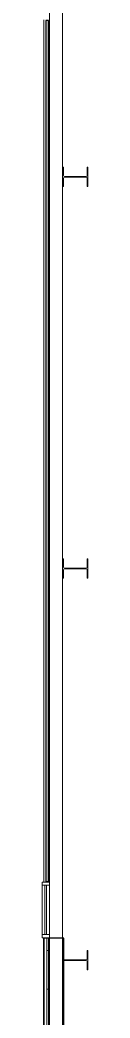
# Model space of a CAD drawing. Header units: inches. Extents: x 22023 to 26811, y -22881 to -20889.
# Drawn here: x 22057 to 22085, y -22386 to -21771 of the extents above; entities that cross this region are included whole.
import ezdxf

# ---------------------------------------------------------------- set-up
doc = ezdxf.new("R2010")
doc.units = ezdxf.units.IN
doc.header["$MEASUREMENT"] = 0
for name, color, linetype, lineweight in [('A-GLAZ-CURT', 52, 'Continuous', 9), ('A-GLAZ-CWMG', 51, 'Continuous', 9), ('A-WALL', 113, 'Continuous', 9), ('A-WALL-PATT', 111, 'Continuous', 25), ('C-BLDG-PADS', 91, 'Continuous', 9), ('C-TOPO', 7, 'Continuous', 9), ('L-SITE-WALL', 31, 'Continuous', 9), ('S-BEAM', 12, 'Continuous', 9), ('S-COLS', 52, 'Continuous', 9)]:
    doc.layers.add(name, color=color, linetype=linetype, lineweight=lineweight)
pattern_1 = [(45, (0, 0), (-19.00703, 19.00703), []), (45, (0, 28.8), (-19.00703, 19.00703), [])]

# ---------------------------------------------------------------- blocks, each defined once
blk = doc.blocks.new('Girt_C - 8_D-1076698-First Floor Plan')
at = {"layer": 'S-BEAM'}
for p, q in [((22061.64, -21733.87), (22061.64, -22336.55)), ((22069.64, -21861.55), (22069.64, -21733.87)), ((22069.64, -22102.8), (22069.64, -21873.55)), ((22069.64, -22336.55), (22069.64, -22114.8))]:
    blk.add_line(p, q, dxfattribs=at)
blk = doc.blocks.new('System Panel - Glazed-827491-First Floor Plan')
at = {"layer": 'A-GLAZ-CURT'}
for p, q in [((15.125, -0.25), (-15.125, -0.25)), ((-15.125, -0.25), (-15.125, -1.25)), ((-15.125, -1.25), (-15.125, -0.25)), ((15.125, -0.25), (-15.125, -0.25)), ((-15.125, -1.25), (15.125, -1.25)), ((-15.125, -1.25), (15.125, -1.25)), ((15.125, -1.25), (15.125, -0.25)), ((15.125, -0.25), (15.125, -1.25))]:
    blk.add_line(p, q, dxfattribs=at)
blk = doc.blocks.new('Rectangular Mullion - Rectangular Mullion 1-789722-First Floor Plan')
at = {"layer": 'A-GLAZ-CWMG'}
for p, q in [((22057.02, -22303.93), (22057.02, -22334.18)), ((22061.52, -22303.93), (22061.52, -22334.18))]:
    blk.add_line(p, q, dxfattribs=at)
blk = doc.blocks.new('Rectangular Mullion - Rectangular Mullion 1-827436-First Floor Plan')
at = {"layer": 'A-GLAZ-CWMG', "lineweight": 13}
for p, q in [((-2, 3), (0, 3)), ((-2, -1.5), (-2, 3)), ((0, 3), (0, -1.5)), ((0, -1.5), (-2, -1.5))]:
    blk.add_line(p, q, dxfattribs=at)
blk = doc.blocks.new('Rectangular Mullion - Rectangular Mullion 1-827439-First Floor Plan')
at = {"layer": 'A-GLAZ-CWMG', "lineweight": 13}
for p, q in [((0, 3), (-2, 3)), ((-2, 3), (-2, -1.5)), ((0, -1.5), (0, 3)), ((-2, -1.5), (0, -1.5))]:
    blk.add_line(p, q, dxfattribs=at)

msp = doc.modelspace()

# ---------------------------------------------------------------- hatches: boundary and pattern name
at = {"layer": 'A-WALL-PATT', "lineweight": 9}
h = msp.add_hatch(dxfattribs=at)
h.set_pattern_fill('FP_15', color=256, style=0, pattern_type=2)
h.set_pattern_definition([(0, (0, 0), (0, 24), []), (90, (0, 0), (-24, 1e-15), [])])
h.paths.add_polyline_path([(22060.89, -22542.93), (22060.89, -22336.55), (22059.89, -22336.55), (22059.89, -22542.93)], flags=0)
at = {"layer": 'S-COLS'}
h = msp.add_hatch(dxfattribs=at)
h.set_pattern_fill('FP_11', color=256, style=0, pattern_type=2)
h.set_pattern_definition(pattern_1)
h.paths.add_polyline_path([(22085.14, -21873.55), (22085.14, -21861.55), (22084.71, -21861.55), (22084.71, -21866.72), (22084.5, -21867.21), (22084.02, -21867.41), (22070.77, -21867.41), (22070.28, -21867.21), (22070.07, -21866.72), (22070.07, -21861.55), (22069.64, -21861.55), (22069.64, -21873.55), (22070.07, -21873.55), (22070.07, -21868.39), (22070.28, -21867.9), (22070.77, -21867.7), (22084.02, -21867.7), (22084.5, -21867.9), (22084.71, -21868.39), (22084.71, -21873.55)], flags=0)
h = msp.add_hatch(dxfattribs=at)
h.set_pattern_fill('FP_11', color=256, style=0, pattern_type=2)
h.set_pattern_definition(pattern_1)
h.paths.add_polyline_path([(22070.07, -22114.8), (22070.07, -22109.64), (22070.28, -22109.15), (22070.77, -22108.95), (22084.02, -22108.95), (22084.5, -22109.15), (22084.71, -22109.64), (22084.71, -22114.8), (22085.14, -22114.8), (22085.14, -22102.8), (22084.71, -22102.8), (22084.71, -22107.97), (22084.5, -22108.46), (22084.02, -22108.66), (22070.77, -22108.66), (22070.28, -22108.46), (22070.07, -22107.97), (22070.07, -22102.8), (22069.64, -22102.8), (22069.64, -22114.8)], flags=0)
h = msp.add_hatch(dxfattribs=at)
h.set_pattern_fill('FP_11', color=256, style=0, pattern_type=2)
h.set_pattern_definition(pattern_1)
h.paths.add_polyline_path([(22085.14, -22356.05), (22085.14, -22344.05), (22084.71, -22344.05), (22084.71, -22349.22), (22084.5, -22349.71), (22084.02, -22349.91), (22070.77, -22349.91), (22070.28, -22349.71), (22070.07, -22349.22), (22070.07, -22344.05), (22069.64, -22344.05), (22069.64, -22356.05), (22070.07, -22356.05), (22070.07, -22350.89), (22070.28, -22350.4), (22070.77, -22350.2), (22084.02, -22350.2), (22084.5, -22350.4), (22084.71, -22350.89), (22084.71, -22356.05)], flags=0)

# ---------------------------------------------------------------- linework, layer by layer
at = {"layer": 'A-WALL', "lineweight": 25}
for p, q in [((22059.35, -21771.24), (22059.35, -22301.62)), ((22060.93, -21771.24), (22059.35, -21771.24)), ((22060.93, -22301.62), (22060.93, -21771.24)), ((22059.35, -22301.62), (22060.93, -22301.62))]:
    msp.add_line(p, q, dxfattribs=at)
at = {"layer": 'A-WALL'}
for p, q in [((22058.27, -22336.55), (22058.27, -22542.93)), ((22059.89, -22336.55), (22059.89, -22542.93)), ((22060.89, -22336.55), (22060.89, -22542.93)), ((22061.64, -22336.55), (22061.64, -22542.93)), ((22069.64, -22336.55), (22069.64, -22537.05))]:
    msp.add_line(p, q, dxfattribs=at)
at = {"layer": 'C-BLDG-PADS'}
for p, q in [((22058.14, -21770.93), (22058.14, -22301.93)), ((22058.14, -22336.18), (22058.14, -22336.55))]:
    msp.add_line(p, q, dxfattribs=at)
at = {"layer": 'C-TOPO'}
for p, q in [((22058.14, -22301.93), (22058.14, -21770.93)), ((22058.14, -22336.55), (22058.14, -22336.18))]:
    msp.add_line(p, q, dxfattribs=at)
at = {"layer": 'L-SITE-WALL', "lineweight": 25}
for p, q in [((22070.39, -22336.55), (22057.89, -22336.55)), ((22057.89, -22336.55), (22057.89, -22542.93)), ((22070.39, -22542.75), (22070.39, -22336.55))]:
    msp.add_line(p, q, dxfattribs=at)
at = {"layer": 'S-COLS', "lineweight": 15}
for p, q in [((22070.07, -21861.55), (22069.64, -21861.55)), ((22069.64, -21861.55), (22069.64, -21873.55)), ((22070.07, -21866.72), (22070.07, -21861.55)), ((22085.14, -21861.55), (22084.71, -21861.55)), ((22084.71, -21861.55), (22084.71, -21866.72)), ((22085.14, -21873.55), (22085.14, -21861.55)), ((22070.07, -21873.55), (22070.07, -21868.39)), ((22084.02, -21867.41), (22070.77, -21867.41)), ((22070.77, -21867.7), (22084.02, -21867.7)), ((22084.71, -21868.39), (22084.71, -21873.55)), ((22069.64, -21873.55), (22070.07, -21873.55)), ((22084.71, -21873.55), (22085.14, -21873.55)), ((22070.07, -22102.8), (22069.64, -22102.8)), ((22069.64, -22102.8), (22069.64, -22114.8)), ((22070.07, -22107.97), (22070.07, -22102.8)), ((22085.14, -22102.8), (22084.71, -22102.8)), ((22084.71, -22102.8), (22084.71, -22107.97)), ((22085.14, -22114.8), (22085.14, -22102.8)), ((22070.07, -22114.8), (22070.07, -22109.64)), ((22084.02, -22108.66), (22070.77, -22108.66)), ((22070.77, -22108.95), (22084.02, -22108.95)), ((22084.71, -22109.64), (22084.71, -22114.8)), ((22069.64, -22114.8), (22070.07, -22114.8)), ((22084.71, -22114.8), (22085.14, -22114.8)), ((22070.07, -22344.05), (22069.64, -22344.05)), ((22069.64, -22344.05), (22069.64, -22356.05)), ((22070.07, -22349.22), (22070.07, -22344.05)), ((22085.14, -22344.05), (22084.71, -22344.05)), ((22084.71, -22344.05), (22084.71, -22349.22)), ((22085.14, -22356.05), (22085.14, -22344.05)), ((22070.07, -22356.05), (22070.07, -22350.89)), ((22084.02, -22349.91), (22070.77, -22349.91)), ((22070.77, -22350.2), (22084.02, -22350.2)), ((22084.71, -22350.89), (22084.71, -22356.05)), ((22069.64, -22356.05), (22070.07, -22356.05)), ((22084.71, -22356.05), (22085.14, -22356.05))]:
    msp.add_line(p, q, dxfattribs=at)
for centre, start, end in [((22070.77, -21866.72), 180, 270), ((22070.77, -21868.39), 90, 180), ((22084.02, -21866.72), 270, 0), ((22084.02, -21868.39), 0, 90), ((22070.77, -22107.97), 180, 270), ((22070.77, -22109.64), 90, 180), ((22084.02, -22107.97), 270, 0), ((22084.02, -22109.64), 0, 90), ((22070.77, -22349.22), 180, 270), ((22070.77, -22350.89), 90, 180), ((22084.02, -22349.22), 270, 0), ((22084.02, -22350.89), 0, 90)]:
    msp.add_arc(centre, 0.691, start, end, dxfattribs=at)

# ---------------------------------------------------------------- block references
at = {"layer": 'A-GLAZ-CURT', "rotation": 89.99999999996285}
msp.add_blockref('System Panel - Glazed-827491-First Floor Plan', (22058.52, -22319.05), dxfattribs=at)
at = {"layer": 'A-GLAZ-CWMG', "extrusion": (0, 0, -1), "rotation": 90.00000000003713}
msp.add_blockref('Rectangular Mullion - Rectangular Mullion 1-827436-First Floor Plan', (-22058.52, -22301.93), dxfattribs=at)
at = {"layer": 'A-GLAZ-CWMG'}
msp.add_blockref('Rectangular Mullion - Rectangular Mullion 1-789722-First Floor Plan', (0, 0), dxfattribs=at)
at = {"layer": 'A-GLAZ-CWMG', "rotation": 269.9999999999629}
msp.add_blockref('Rectangular Mullion - Rectangular Mullion 1-827439-First Floor Plan', (22058.52, -22336.18), dxfattribs=at)
at = {"layer": 'S-BEAM'}
msp.add_blockref('Girt_C - 8_D-1076698-First Floor Plan', (0, 0), dxfattribs=at)

doc.saveas('drawing.dxf')
